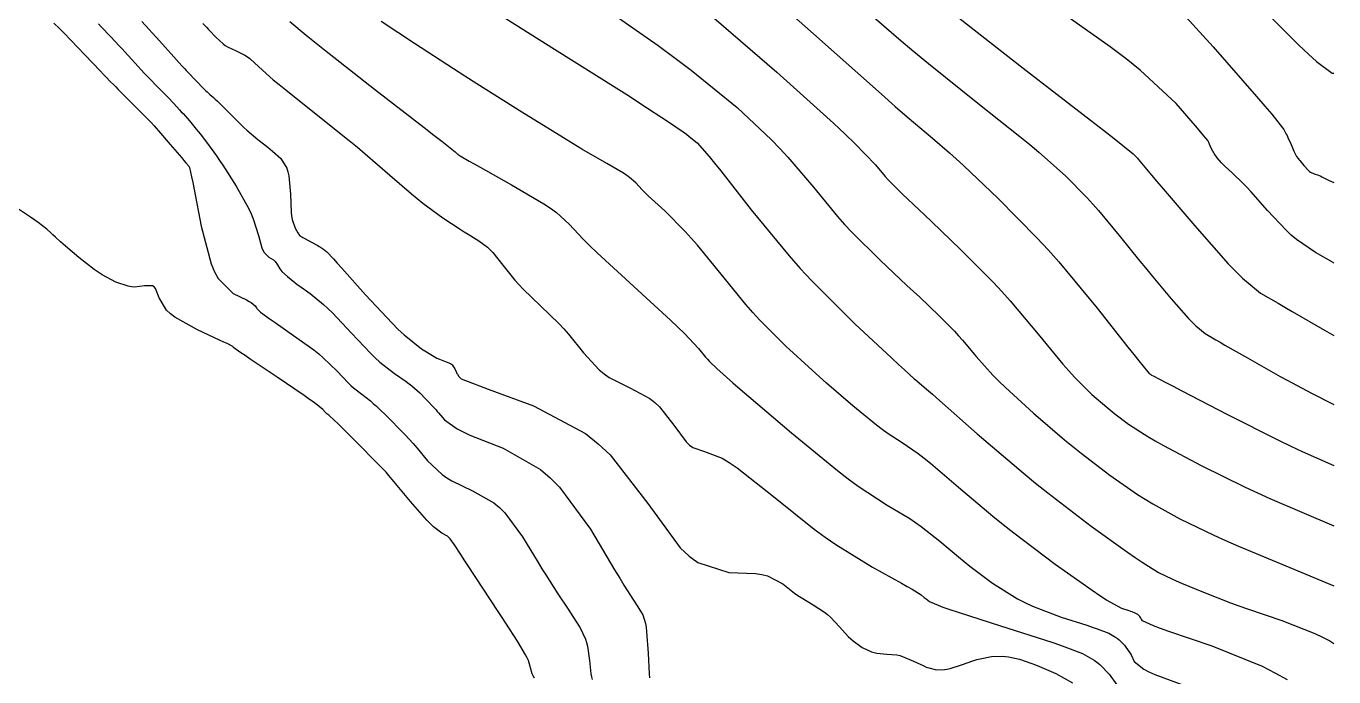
# Model space of a CAD drawing. Header units: metres. Extents: x 837475 to 838479, y 1189012 to 1191015.
# Drawn here: x 838361.8 to 838476.5, y 1189273.7 to 1189330.8 of the extents above; entities that cross this region are included whole.
import ezdxf

# ---------------------------------------------------------------- set-up
doc = ezdxf.new("R2010")
doc.units = ezdxf.units.M
doc.header["$LTSCALE"] = 0.3
doc.layers.add('COTAS 10', color=1, linetype='Continuous')
doc.layers.add('COTAS INT', color=252, linetype='Continuous')

msp = doc.modelspace()

# ---------------------------------------------------------------- linework, layer by layer
at = {"layer": 'COTAS 10'}
for points, elevation in [([(838402.524, 1189332.352), (838408.137, 1189328.822), (838413.548, 1189325.417), (838414.706, 1189324.682), (838415.716, 1189324.036), (838418.137, 1189322.453), (838419.412, 1189321.561), (838419.7, 1189321.351), (838419.96, 1189321.157), (838420.663, 1189320.59), (838421.703, 1189319.409), (838422.174, 1189318.827), (838422.726, 1189318.135), (838425.382, 1189314.719), (838428.711, 1189310.669), (838429.688, 1189309.578), (838430.687, 1189308.5), (838434.494, 1189304.719), (838437.702, 1189301.727), (838438.324, 1189301.147), (838438.832, 1189300.675), (838439.704, 1189299.87), (838439.811, 1189299.781), (838439.837, 1189299.762), (838439.86, 1189299.745), (838439.929, 1189299.7), (838440.774, 1189298.969), (838441.287, 1189298.518), (838441.922, 1189297.961), (838445.221, 1189295.051), (838449.242, 1189291.613), (838450.331, 1189290.721), (838451.41, 1189289.856), (838455.221, 1189286.949), (838458.406, 1189284.659), (838459.09, 1189284.182), (838459.689, 1189283.774), (838461.14, 1189282.868), (838462.285, 1189282.323), (838462.691, 1189282.142), (838463.136, 1189281.948), (838465.063, 1189281.14), (838467.445, 1189280.214), (838468.176, 1189279.946), (838468.938, 1189279.672), (838471.948, 1189278.643), (838474.834, 1189277.53), (838475.518, 1189277.204), (838476.152, 1189276.871), (838476.514, 1189276.626)], 1940), ([(838442.941, 1189332.112), (838449.263, 1189327.165), (838455.155, 1189322.597), (838456.304, 1189321.701), (838457.245, 1189320.965), (838458.902, 1189319.639), (838459.195, 1189319.342), (838459.275, 1189319.255), (838459.355, 1189319.165), (838459.639, 1189318.823), (838460.527, 1189317.759), (838460.987, 1189317.215), (838461.54, 1189316.562), (838464.311, 1189313.304), (838467.248, 1189309.988), (838467.907, 1189309.298), (838468.498, 1189308.709), (838470.074, 1189307.406), (838471.629, 1189306.508), (838472.208, 1189306.173), (838472.85, 1189305.802), (838475.703, 1189304.148), (838476.514, 1189303.677)], 1950), ([(838368.109, 1189331.051), (838368.354, 1189330.794), (838369.175, 1189329.936), (838369.971, 1189329.092), (838370.202, 1189328.844), (838370.436, 1189328.591), (838371.317, 1189327.624), (838372.17, 1189326.693), (838372.386, 1189326.461), (838372.595, 1189326.241), (838373.276, 1189325.542), (838373.879, 1189324.935), (838374.037, 1189324.773), (838374.192, 1189324.614), (838374.719, 1189324.062), (838375.238, 1189323.5), (838375.386, 1189323.335), (838375.537, 1189323.165), (838376.1, 1189322.516), (838376.696, 1189321.803), (838376.866, 1189321.593), (838377.04, 1189321.377), (838377.689, 1189320.55), (838378.478, 1189319.446), (838378.74, 1189319.056), (838379.02, 1189318.629), (838380.191, 1189316.78), (838381.279, 1189314.849), (838381.508, 1189314.37), (838381.706, 1189313.915), (838382.157, 1189312.471), (838382.446, 1189311.393), (838382.541, 1189311.169), (838382.643, 1189310.977), (838383.066, 1189310.552), (838383.466, 1189310.318), (838383.553, 1189310.247), (838383.63, 1189310.173), (838383.821, 1189309.882), (838384.03, 1189309.537), (838384.118, 1189309.429), (838384.219, 1189309.315), (838384.693, 1189308.859), (838385.341, 1189308.329), (838385.552, 1189308.169), (838385.777, 1189308.003), (838386.704, 1189307.357), (838387.875, 1189306.41), (838388.253, 1189306.055), (838388.656, 1189305.659), (838390.307, 1189303.896), (838391.984, 1189302.12), (838392.403, 1189301.717), (838392.803, 1189301.353), (838394.082, 1189300.357), (838395.124, 1189299.639), (838395.374, 1189299.45), (838395.607, 1189299.266), (838396.311, 1189298.635), (838396.842, 1189298.095), (838396.966, 1189297.968), (838397.081, 1189297.85), (838397.412, 1189297.504), (838397.736, 1189297.144), (838397.847, 1189297.018), (838397.966, 1189296.879), (838398.469, 1189296.282), (838399.599, 1189295.487), (838400.114, 1189295.225), (838400.716, 1189294.944), (838403.618, 1189293.775), (838406.907, 1189291.902), (838407.753, 1189291.177), (838408.571, 1189290.362), (838411.29, 1189286.676), (838413.411, 1189283.12), (838413.851, 1189282.388), (838414.228, 1189281.766), (838415.058, 1189280.428), (838415.44, 1189279.852), (838415.533, 1189279.71), (838415.621, 1189279.574), (838415.896, 1189279.146), (838416.112, 1189278.399), (838416.163, 1189278.062), (838416.211, 1189277.669), (838416.353, 1189275.781), (838416.448, 1189273.968), (838416.467, 1189273.622)], 1930)]:
    msp.add_lwpolyline(points, dxfattribs=dict(at, elevation=elevation))
at = {"layer": 'COTAS INT'}
for points, elevation in [([(838422.781, 1189337.338), (838430.845, 1189330.156), (838436.81, 1189324.868), (838438.035, 1189323.791), (838439.076, 1189322.883), (838441.295, 1189321.002), (838442.792, 1189319.718), (838443.377, 1189319.186), (838444.037, 1189318.577), (838447.036, 1189315.741), (838450.489, 1189312.232), (838451.435, 1189311.199), (838452.376, 1189310.14), (838455.741, 1189306.094), (838458.449, 1189302.671), (838458.977, 1189302.005), (838459.408, 1189301.46), (838460.166, 1189300.512), (838460.279, 1189300.384), (838460.304, 1189300.358), (838460.327, 1189300.335), (838460.387, 1189300.285), (838460.456, 1189300.245), (838460.484, 1189300.229), (838460.515, 1189300.211), (838460.661, 1189300.126), (838461.766, 1189299.548), (838462.402, 1189299.219), (838463.181, 1189298.815), (838467.187, 1189296.748), (838471.659, 1189294.495), (838472.731, 1189293.975), (838473.732, 1189293.501), (838476.514, 1189292.267)], 1946), ([(838433.356, 1189334.083), (838438.35, 1189329.731), (838439.659, 1189328.625), (838440.935, 1189327.562), (838445.279, 1189324.083), (838448.973, 1189321.157), (838449.841, 1189320.443), (838450.641, 1189319.771), (838452.969, 1189317.69), (838454.842, 1189315.787), (838455.355, 1189315.227), (838455.865, 1189314.653), (838457.69, 1189312.458), (838459.488, 1189310.215), (838459.982, 1189309.61), (838460.474, 1189309.011), (838462.238, 1189306.908), (838463.764, 1189305.186), (838464.105, 1189304.828), (838464.412, 1189304.522), (838465.231, 1189303.845), (838466.157, 1189303.31), (838466.532, 1189303.093), (838466.958, 1189302.846), (838468.927, 1189301.706), (838471.191, 1189300.419), (838471.803, 1189300.081), (838472.41, 1189299.75), (838474.551, 1189298.617), (838476.453, 1189297.659), (838476.514, 1189297.63)], 1948), ([(838410.773, 1189333.696), (838417.221, 1189329.158), (838418.732, 1189328.043), (838420.123, 1189326.99), (838424.154, 1189323.696), (838427.159, 1189320.861), (838427.904, 1189320.097), (838428.61, 1189319.342), (838430.847, 1189316.693), (838432.953, 1189314.137), (838433.578, 1189313.441), (838434.221, 1189312.751), (838436.693, 1189310.3), (838439.058, 1189308.086), (838439.634, 1189307.544), (838440.175, 1189307.034), (838441.842, 1189305.449), (838443.226, 1189304.055), (838443.588, 1189303.665), (838443.941, 1189303.273), (838445.141, 1189301.842), (838446.603, 1189300.2), (838447.123, 1189299.675), (838447.691, 1189299.119), (838450.156, 1189296.858), (838452.88, 1189294.526), (838453.611, 1189293.927), (838454.333, 1189293.347), (838456.858, 1189291.419), (838459.298, 1189289.734), (838459.967, 1189289.308), (838460.632, 1189288.9), (838463.009, 1189287.57), (838465.977, 1189286.154), (838467.014, 1189285.69), (838468.145, 1189285.196), (838473.009, 1189283.154), (838476.514, 1189281.715)], 1942), ([(838476.514, 1189310.046), (838476.452, 1189310.082), (838474.917, 1189310.966), (838473.243, 1189312.121), (838472.783, 1189312.506), (838472.325, 1189312.92), (838470.683, 1189314.65), (838469.221, 1189316.321), (838468.876, 1189316.697), (838468.557, 1189317.036), (838467.621, 1189317.946), (838466.947, 1189318.559), (838466.794, 1189318.709), (838466.655, 1189318.851), (838466.272, 1189319.296), (838466.013, 1189319.673), (838465.952, 1189319.772), (838465.895, 1189319.869), (838465.729, 1189320.2), (838465.603, 1189320.484), (838465.572, 1189320.552), (838465.542, 1189320.615), (838465.445, 1189320.801), (838464.966, 1189321.395), (838464.695, 1189321.714), (838464.364, 1189322.101), (838462.667, 1189324.058), (838459.533, 1189326.973), (838458.295, 1189327.963), (838456.898, 1189329.033), (838450.514, 1189333.559)], 1952), ([(838461.73, 1189333.647), (838465.939, 1189329.038), (838469.718, 1189324.679), (838470.456, 1189323.817), (838471.059, 1189323.106), (838472.126, 1189321.784), (838472.341, 1189321.369), (838472.408, 1189321.229), (838472.479, 1189321.078), (838472.759, 1189320.444), (838473.017, 1189319.858), (838473.073, 1189319.737), (838473.122, 1189319.634), (838473.243, 1189319.412), (838473.388, 1189319.225), (838473.452, 1189319.144), (838473.526, 1189319.051), (838473.882, 1189318.607), (838474.279, 1189318.173), (838474.381, 1189318.086), (838474.478, 1189318.014), (838474.797, 1189317.87), (838475.178, 1189317.75), (838475.313, 1189317.693), (838475.462, 1189317.624), (838476.11, 1189317.288), (838476.514, 1189317.115)], 1954), ([(838469.223, 1189333.42), (838473.452, 1189329.181), (838474.298, 1189328.374), (838475.003, 1189327.726), (838476.372, 1189326.712), (838476.514, 1189326.714)], 1956), ([(838422.112, 1189331.575), (838427.644, 1189326.801), (838432.615, 1189322.313), (838433.633, 1189321.367), (838434.495, 1189320.55), (838436.311, 1189318.667), (838437.16, 1189317.637), (838437.412, 1189317.357), (838437.671, 1189317.079), (838438.667, 1189316.091), (838440.088, 1189314.751), (838440.615, 1189314.25), (838441.199, 1189313.693), (838443.791, 1189311.215), (838446.639, 1189308.346), (838447.384, 1189307.543), (838448.111, 1189306.736), (838450.58, 1189303.791), (838452.73, 1189301.173), (838453.255, 1189300.571), (838453.749, 1189300.024), (838455.283, 1189298.494), (838456.588, 1189297.377), (838456.939, 1189297.09), (838457.284, 1189296.812), (838458.494, 1189295.888), (838460.191, 1189294.809), (838460.843, 1189294.434), (838461.575, 1189294.025), (838464.879, 1189292.272), (838468.736, 1189290.366), (838469.818, 1189289.861), (838470.905, 1189289.366), (838476.514, 1189286.956)], 1944), ([(838364.207, 1189331.118), (838364.7, 1189330.643), (838365.074, 1189330.252), (838366.929, 1189328.314), (838368.298, 1189326.882), (838368.564, 1189326.604), (838368.78, 1189326.378), (838369.149, 1189325.99), (838369.456, 1189325.68), (838369.633, 1189325.503), (838369.849, 1189325.286), (838370.962, 1189324.175), (838372.071, 1189323.069), (838372.285, 1189322.855), (838372.459, 1189322.682), (838372.748, 1189322.392), (838373.017, 1189322.079), (838373.178, 1189321.892), (838373.375, 1189321.661), (838374.398, 1189320.464), (838375.42, 1189319.268), (838375.617, 1189319.037), (838375.776, 1189318.851), (838376.039, 1189318.54), (838376.062, 1189318.508), (838376.07, 1189318.497), (838376.078, 1189318.484), (838376.112, 1189318.43), (838376.291, 1189317.605), (838376.39, 1189317.105), (838376.511, 1189316.489), (838377.129, 1189313.285), (838378.02, 1189309.963), (838378.314, 1189309.272), (838378.628, 1189308.68), (838379.934, 1189307.369), (838381.105, 1189306.801), (838381.334, 1189306.678), (838381.523, 1189306.57), (838381.86, 1189306.301), (838381.977, 1189306.108), (838382.026, 1189306.048), (838382.082, 1189305.984), (838382.347, 1189305.729), (838382.981, 1189305.25), (838383.271, 1189305.045), (838383.61, 1189304.809), (838385.244, 1189303.696), (838387.02, 1189302.41), (838387.448, 1189302.065), (838387.847, 1189301.725), (838389.059, 1189300.537), (838390.017, 1189299.524), (838390.256, 1189299.294), (838390.484, 1189299.085), (838391.214, 1189298.517), (838391.983, 1189297.931), (838392.235, 1189297.712), (838392.505, 1189297.469), (838393.621, 1189296.386), (838394.639, 1189295.353), (838394.847, 1189295.142), (838395.022, 1189294.964), (838395.386, 1189294.589), (838395.725, 1189294.199), (838395.885, 1189294.01), (838396.073, 1189293.787), (838396.989, 1189292.69), (838398.265, 1189291.479), (838398.679, 1189291.185), (838399.12, 1189290.908), (838400.935, 1189290.055), (838402.819, 1189288.982), (838403.303, 1189288.567), (838403.771, 1189288.101), (838405.328, 1189285.99), (838406.687, 1189283.738), (838407.03, 1189283.182), (838407.358, 1189282.656), (838408.425, 1189281.003), (838409.318, 1189279.654), (838409.537, 1189279.32), (838409.743, 1189279.003), (838410.386, 1189278), (838410.852, 1189277.02), (838410.947, 1189276.717), (838411.028, 1189276.4), (838411.195, 1189275.144), (838411.315, 1189273.973), (838411.367, 1189273.71), (838411.426, 1189273.474)], 1928), ([(838371.921, 1189331.266), (838373.481, 1189329.541), (838374.733, 1189328.152), (838375.171, 1189327.665), (838375.504, 1189327.296), (838375.704, 1189327.083), (838375.816, 1189326.964), (838375.954, 1189326.818), (838376.656, 1189326.072), (838377.372, 1189325.328), (838377.518, 1189325.182), (838377.642, 1189325.063), (838377.897, 1189324.853), (838378.206, 1189324.592), (838378.363, 1189324.442), (838378.55, 1189324.257), (838379.485, 1189323.308), (838380.578, 1189322.227), (838380.865, 1189321.959), (838381.145, 1189321.706), (838382.101, 1189320.906), (838382.965, 1189320.217), (838383.187, 1189320.033), (838383.401, 1189319.853), (838384.112, 1189319.227), (838384.646, 1189318.38), (838384.748, 1189318.059), (838384.83, 1189317.702), (838384.964, 1189316.102), (838385.028, 1189314.522), (838385.067, 1189314.178), (838385.115, 1189313.873), (838385.364, 1189313.11), (838385.617, 1189312.701), (838385.668, 1189312.62), (838385.71, 1189312.554), (838385.792, 1189312.432), (838385.955, 1189312.334), (838386.048, 1189312.283), (838386.162, 1189312.222), (838386.747, 1189311.914), (838387.358, 1189311.584), (838387.488, 1189311.51), (838387.601, 1189311.442), (838387.867, 1189311.258), (838388.008, 1189311.137), (838388.041, 1189311.11), (838388.072, 1189311.085), (838388.163, 1189311.017), (838388.729, 1189310.409), (838389.059, 1189310.044), (838389.464, 1189309.593), (838391.554, 1189307.255), (838393.877, 1189304.765), (838394.428, 1189304.22), (838394.941, 1189303.737), (838396.462, 1189302.512), (838397.562, 1189301.838), (838397.809, 1189301.703), (838398.031, 1189301.589), (838398.626, 1189301.364), (838399.004, 1189301.223), (838399.089, 1189301.163), (838399.166, 1189301.094), (838399.375, 1189300.768), (838399.527, 1189300.43), (838399.567, 1189300.353), (838399.607, 1189300.283), (838399.748, 1189300.09), (838399.863, 1189299.968), (838399.886, 1189299.943), (838399.906, 1189299.921), (838399.948, 1189299.874), (838400.934, 1189299.496), (838401.549, 1189299.265), (838402.311, 1189298.979), (838406.301, 1189297.495), (838410.852, 1189295.063), (838411.969, 1189294.18), (838413.024, 1189293.208), (838416.315, 1189288.939), (838419.161, 1189285.052), (838419.934, 1189284.319), (838420.702, 1189283.736), (838423.422, 1189282.869), (838425.779, 1189282.783), (838426.317, 1189282.691), (838426.807, 1189282.569), (838428.161, 1189281.885), (838429.199, 1189281.067), (838429.489, 1189280.86), (838429.779, 1189280.663), (838430.835, 1189280.024), (838431.836, 1189279.375), (838432.091, 1189279.171), (838432.337, 1189278.956), (838433.146, 1189278.096), (838433.906, 1189277.254), (838434.121, 1189277.052), (838434.338, 1189276.863), (838435.135, 1189276.292), (838435.957, 1189275.909), (838436.189, 1189275.839), (838436.422, 1189275.784), (838437.281, 1189275.715), (838438.171, 1189275.64), (838438.424, 1189275.581), (838438.681, 1189275.506), (838439.63, 1189275.096), (838440.531, 1189274.663), (838440.755, 1189274.573), (838440.97, 1189274.496), (838441.655, 1189274.326), (838442.365, 1189274.343), (838442.595, 1189274.384), (838442.839, 1189274.44), (838443.84, 1189274.774), (838444.912, 1189275.148), (838445.2, 1189275.229), (838445.484, 1189275.302), (838446.48, 1189275.485), (838447.448, 1189275.524), (838447.714, 1189275.507), (838447.98, 1189275.476), (838448.934, 1189275.262), (838450.001, 1189274.887), (838450.338, 1189274.755), (838450.693, 1189274.611), (838452.125, 1189273.99), (838453.578, 1189273.17)], 1932), ([(838377.282, 1189331.081), (838377.621, 1189330.714), (838377.739, 1189330.588), (838377.867, 1189330.451), (838378.414, 1189329.869), (838379.06, 1189329.291), (838379.25, 1189329.156), (838379.445, 1189329.033), (838380.192, 1189328.682), (838380.974, 1189328.297), (838381.191, 1189328.153), (838381.41, 1189327.993), (838382.202, 1189327.278), (838383.457, 1189326.141), (838383.967, 1189325.714), (838384.546, 1189325.238), (838387.227, 1189323.115), (838390.128, 1189320.809), (838390.847, 1189320.217), (838391.53, 1189319.646), (838393.691, 1189317.754), (838395.574, 1189316.113), (838396.081, 1189315.699), (838396.581, 1189315.304), (838398.336, 1189314.025), (838399.861, 1189313.009), (838400.217, 1189312.78), (838400.543, 1189312.572), (838401.483, 1189312.008), (838402.262, 1189311.425), (838402.489, 1189311.204), (838402.72, 1189310.959), (838403.591, 1189309.859), (838404.649, 1189308.54), (838404.998, 1189308.156), (838405.37, 1189307.763), (838406.918, 1189306.276), (838408.532, 1189304.706), (838408.947, 1189304.262), (838409.347, 1189303.813), (838410.675, 1189302.154), (838412.049, 1189300.656), (838412.478, 1189300.309), (838412.929, 1189299.99), (838414.731, 1189299.08), (838416.505, 1189298.14), (838416.937, 1189297.802), (838417.345, 1189297.431), (838418.604, 1189295.809), (838419.682, 1189294.337), (838419.975, 1189294.059), (838420.266, 1189293.838), (838421.296, 1189293.51), (838422.84, 1189292.924), (838423.454, 1189292.541), (838424.149, 1189292.063), (838427.333, 1189289.535), (838430.926, 1189286.667), (838431.879, 1189285.973), (838432.814, 1189285.324), (838436.037, 1189283.34), (838438.581, 1189281.932), (838439.087, 1189281.645), (838439.507, 1189281.402), (838440.311, 1189280.896), (838440.572, 1189280.676), (838440.651, 1189280.613), (838440.732, 1189280.549), (838441.047, 1189280.311), (838442.203, 1189279.839), (838442.814, 1189279.627), (838443.551, 1189279.38), (838447.263, 1189278.197), (838451.124, 1189276.964), (838451.954, 1189276.686), (838452.682, 1189276.436), (838454.448, 1189275.763), (838455.473, 1189275.185), (838455.732, 1189274.995), (838455.982, 1189274.793), (838456.795, 1189273.955), (838457.476, 1189273.018)], 1934), ([(838384.919, 1189331.249), (838386.336, 1189330.055), (838387.068, 1189329.468), (838387.948, 1189328.77), (838392.352, 1189325.324), (838396.701, 1189321.94), (838397.546, 1189321.28), (838398.235, 1189320.741), (838399.426, 1189319.796), (838399.598, 1189319.647), (838399.644, 1189319.609), (838399.689, 1189319.573), (838399.849, 1189319.457), (838400.637, 1189319.003), (838401.078, 1189318.754), (838401.617, 1189318.452), (838404.369, 1189316.915), (838407.204, 1189315.24), (838407.795, 1189314.85), (838408.301, 1189314.492), (838409.43, 1189313.468), (838410.65, 1189312.132), (838411.214, 1189311.578), (838411.877, 1189310.943), (838415.086, 1189307.987), (838418.299, 1189305.036), (838418.964, 1189304.405), (838419.531, 1189303.855), (838420.77, 1189302.543), (838421.381, 1189301.793), (838421.554, 1189301.598), (838421.727, 1189301.409), (838422.365, 1189300.77), (838423.765, 1189299.538), (838424.419, 1189298.974), (838425.188, 1189298.314), (838428.929, 1189295.126), (838432.952, 1189291.833), (838433.9, 1189291.106), (838434.775, 1189290.46), (838437.334, 1189288.793), (838439.312, 1189287.611), (838439.82, 1189287.269), (838440.312, 1189286.922), (838441.948, 1189285.615), (838443.583, 1189284.233), (838444.075, 1189283.838), (838444.583, 1189283.438), (838446.56, 1189281.948), (838448.755, 1189280.56), (838449.4, 1189280.225), (838450.063, 1189279.91), (838452.592, 1189278.951), (838454.838, 1189278.234), (838455.321, 1189278.073), (838455.744, 1189277.927), (838456.771, 1189277.536), (838457.367, 1189277.2), (838457.518, 1189277.089), (838457.663, 1189276.972), (838458.136, 1189276.484), (838458.532, 1189275.939), (838458.628, 1189275.785), (838458.719, 1189275.63), (838458.997, 1189275.057), (838459.833, 1189274.377), (838460.275, 1189274.154), (838460.808, 1189273.915), (838463.497, 1189272.927)], 1936), ([(838472.45, 1189273.438), (838471.378, 1189274.047), (838470.26, 1189274.621), (838465.837, 1189276.409), (838462.024, 1189277.698), (838461.291, 1189277.958), (838460.698, 1189278.176), (838459.718, 1189278.613), (838459.64, 1189278.774), (838459.615, 1189278.817), (838459.588, 1189278.861), (838459.477, 1189279.014), (838459.344, 1189279.15), (838459.304, 1189279.183), (838459.261, 1189279.214), (838459.094, 1189279.309), (838458.806, 1189279.418), (838458.687, 1189279.459), (838458.552, 1189279.505), (838457.922, 1189279.706), (838456.575, 1189280.441), (838455.987, 1189280.823), (838455.306, 1189281.282), (838452.073, 1189283.584), (838448.434, 1189286.327), (838447.499, 1189287.064), (838446.594, 1189287.79), (838443.584, 1189290.333), (838441.117, 1189292.441), (838440.554, 1189292.894), (838440.043, 1189293.29), (838438.631, 1189294.247), (838437.318, 1189295.102), (838436.868, 1189295.434), (838436.382, 1189295.807), (838434.316, 1189297.498), (838432.01, 1189299.495), (838431.372, 1189300.061), (838430.733, 1189300.632), (838428.429, 1189302.744), (838426.156, 1189305.021), (838425.538, 1189305.696), (838424.924, 1189306.391), (838422.744, 1189309.063), (838420.679, 1189311.618), (838420.136, 1189312.24), (838419.607, 1189312.824), (838417.801, 1189314.624), (838416.365, 1189315.947), (838416.068, 1189316.231), (838415.816, 1189316.479), (838415.27, 1189317.077), (838414.723, 1189317.559), (838414.47, 1189317.733), (838414.173, 1189317.926), (838412.732, 1189318.771), (838410.536, 1189320.051), (838409.762, 1189320.517), (838408.916, 1189321.032), (838405.263, 1189323.297), (838401.312, 1189325.79), (838400.278, 1189326.448), (838399.27, 1189327.094), (838395.848, 1189329.31), (838392.934, 1189331.254)], 1938), ([(838406.37, 1189273.606), (838406.267, 1189273.799), (838406.182, 1189273.978), (838406.036, 1189274.506), (838405.844, 1189275.132), (838405.732, 1189275.372), (838405.593, 1189275.641), (838404.877, 1189276.854), (838403.866, 1189278.432), (838403.541, 1189278.93), (838403.197, 1189279.456), (838400.489, 1189283.547), (838400.208, 1189283.976), (838399.963, 1189284.355), (838399.367, 1189285.303), (838398.972, 1189285.839), (838398.853, 1189285.957), (838398.73, 1189286.063), (838398.252, 1189286.335), (838397.525, 1189286.872), (838397.244, 1189287.145), (838396.93, 1189287.471), (838395.509, 1189289.097), (838394.18, 1189290.695), (838393.923, 1189291.003), (838393.714, 1189291.253), (838393.359, 1189291.675), (838392.963, 1189292.078), (838392.727, 1189292.317), (838392.436, 1189292.612), (838390.931, 1189294.136), (838389.402, 1189295.672), (838389.097, 1189295.974), (838388.842, 1189296.223), (838388.346, 1189296.677), (838388.165, 1189296.818), (838388.109, 1189296.87), (838388.049, 1189296.927), (838387.812, 1189297.178), (838387.039, 1189297.791), (838386.642, 1189298.076), (838386.166, 1189298.411), (838383.785, 1189300.035), (838381.442, 1189301.615), (838380.989, 1189301.922), (838380.622, 1189302.171), (838380.002, 1189302.599), (838379.946, 1189302.653), (838379.934, 1189302.666), (838379.924, 1189302.679), (838379.9, 1189302.719), (838379.416, 1189302.966), (838379.116, 1189303.109), (838378.744, 1189303.284), (838376.802, 1189304.186), (838374.822, 1189305.293), (838374.426, 1189305.598), (838374.097, 1189305.902), (838373.458, 1189306.992), (838373.133, 1189307.814), (838373.001, 1189307.948), (838372.851, 1189308.042), (838372.158, 1189308.045), (838371.28, 1189307.935), (838371.013, 1189307.958), (838370.737, 1189308.004), (838369.652, 1189308.364), (838368.453, 1189309.007), (838368.104, 1189309.233), (838367.747, 1189309.479), (838366.397, 1189310.537), (838365.232, 1189311.534), (838364.992, 1189311.741), (838364.788, 1189311.917), (838364.352, 1189312.305), (838364.109, 1189312.532), (838364.028, 1189312.608), (838363.941, 1189312.688), (838363.574, 1189313.024), (838362.842, 1189313.592), (838362.523, 1189313.818), (838362.155, 1189314.075), (838360.41, 1189315.252)], 1926)]:
    msp.add_lwpolyline(points, dxfattribs=dict(at, elevation=elevation))

doc.saveas('drawing.dxf')
